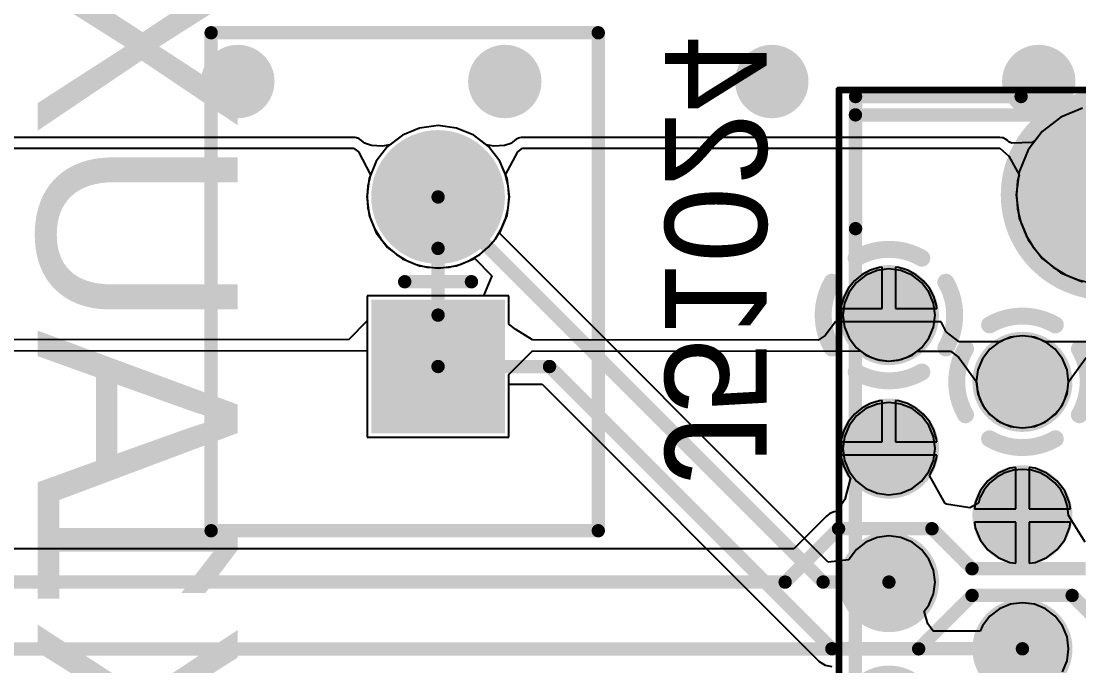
# Model space of a CAD drawing. Header units: millimetres. Extents: x 372 to 687, y 380 to 482.
# Drawn here: x 534.75 to 550.6, y 435.25 to 444.9 of the extents above; entities that cross this region are included whole.
import ezdxf

# ---------------------------------------------------------------- set-up
doc = ezdxf.new("R2010")
doc.units = ezdxf.units.MM
for name, color, linetype in [('BottomLayer', 5, 'Continuous'), ('BottomOverlay', 54, 'Continuous'), ('BottomSolder', 6, 'Continuous'), ('InternalPlane1', 76, 'Continuous'), ('InternalPlane2', 16, 'Continuous'), ('Mechanical13', 56, 'Continuous'), ('Mechanical15', 56, 'Continuous'), ('MultiLayer', 9, 'Continuous'), ('PadHoleLayer', 156, 'Continuous'), ('TopLayer', 1, 'Continuous'), ('TopOverlay', 2, 'Continuous'), ('TopSolder', 216, 'Continuous'), ('ViaHoleLayer', 16, 'Continuous')]:
    doc.layers.add(name, color=color, linetype=linetype)

# ---------------------------------------------------------------- blocks, each defined once
blk = doc.blocks.new('PCI_E_______36P_339')
at = {"layer": 'BottomLayer'}
for points, const_width in [([(5.238, 3.245, 1), (5.763, 3.245, 1)], 0.525), ([(7.238, 3.245, 1), (7.763, 3.245, 1)], 0.525), ([(9.238, 3.245, 1), (9.763, 3.245, 1)], 0.525), ([(4.238, 1.245, 1), (4.763, 1.245, 1)], 0.525), ([(6.238, 1.245, 1), (6.763, 1.245, 1)], 0.525), ([(8.238, 1.245, 1), (8.763, 1.245, 1)], 0.525), ([(10.788, -0.005, 1), (11.813, -0.005, 1)], 1.025)]:
    blk.add_lwpolyline(points, format="xyb", close=True, dxfattribs=dict(at, const_width=const_width))
at = {"layer": 'BottomSolder'}
for points, const_width in [([(5.187, 3.245, 1), (5.814, 3.245, 1)], 0.627), ([(7.187, 3.245, 1), (7.814, 3.245, 1)], 0.627), ([(9.187, 3.245, 1), (9.814, 3.245, 1)], 0.627), ([(4.187, 1.245, 1), (4.814, 1.245, 1)], 0.627), ([(6.187, 1.245, 1), (6.814, 1.245, 1)], 0.627), ([(8.187, 1.245, 1), (8.814, 1.245, 1)], 0.627), ([(10.737, -0.005, 1), (11.864, -0.005, 1)], 1.127)]:
    blk.add_lwpolyline(points, format="xyb", close=True, dxfattribs=dict(at, const_width=const_width))
at = {"layer": 'InternalPlane1', "const_width": 0.254}
for points in [[(9.008, 4.098, -0.267949), (9.993, 4.098)], [(8.647, 2.752, -0.267949), (8.647, 3.737)], [(10.354, 3.737, -0.267949), (10.354, 2.752)], [(9.993, 2.392, -0.267949), (9.008, 2.392)]]:
    blk.add_lwpolyline(points, format="xyb", dxfattribs=at)
at = {"layer": 'InternalPlane1'}
for points, const_width in [([(8.944, 4.098, 1), (9.071, 4.098, 1)], 0.127), ([(9.929, 4.098, 1), (10.056, 4.098, 1)], 0.127), ([(3.125, 3.245, 1), (3.875, 3.245, 1)], 0.75), ([(5.125, 3.245, 1), (5.875, 3.245, 1)], 0.75), ([(7.125, 3.245, 1), (7.875, 3.245, 1)], 0.75), ([(8.584, 3.737, 1), (8.711, 3.737, 1)], 0.127), ([(10.29, 3.737, 1), (10.417, 3.737, 1)], 0.127), ([(8.584, 2.752, 1), (8.711, 2.752, 1)], 0.127), ([(10.29, 2.752, 1), (10.417, 2.752, 1)], 0.127), ([(8.944, 2.392, 1), (9.071, 2.392, 1)], 0.127), ([(9.929, 2.392, 1), (10.056, 2.392, 1)], 0.127), ([(4.125, 1.245, 1), (4.875, 1.245, 1)], 0.75), ([(6.125, 1.245, 1), (6.875, 1.245, 1)], 0.75), ([(8.125, 1.245, 1), (8.875, 1.245, 1)], 0.75), ([(10.513, -0.005, 1), (12.088, -0.005, 1)], 1.575)]:
    blk.add_lwpolyline(points, format="xyb", close=True, dxfattribs=dict(at, const_width=const_width))
at = {"layer": 'InternalPlane2'}
for points, const_width in [([(3.125, 3.245, 1), (3.875, 3.245, 1)], 0.75), ([(5.125, 3.245, 1), (5.875, 3.245, 1)], 0.75), ([(7.125, 3.245, 1), (7.875, 3.245, 1)], 0.75), ([(9.125, 3.245, 1), (9.875, 3.245, 1)], 0.75), ([(7.944, 2.098, 1), (8.071, 2.098, 1)], 0.127), ([(8.929, 2.098, 1), (9.056, 2.098, 1)], 0.127), ([(4.125, 1.245, 1), (4.875, 1.245, 1)], 0.75), ([(6.125, 1.245, 1), (6.875, 1.245, 1)], 0.75), ([(7.584, 1.737, 1), (7.711, 1.737, 1)], 0.127), ([(9.29, 1.737, 1), (9.417, 1.737, 1)], 0.127), ([(10.513, -0.005, 1), (12.088, -0.005, 1)], 1.575), ([(7.584, 0.752, 1), (7.711, 0.752, 1)], 0.127), ([(9.29, 0.752, 1), (9.417, 0.752, 1)], 0.127), ([(7.944, 0.392, 1), (8.071, 0.392, 1)], 0.127), ([(8.929, 0.392, 1), (9.056, 0.392, 1)], 0.127)]:
    blk.add_lwpolyline(points, format="xyb", close=True, dxfattribs=dict(at, const_width=const_width))
at = {"layer": 'InternalPlane2', "const_width": 0.254}
for points in [[(8.008, 2.098, -0.267949), (8.993, 2.098)], [(7.647, 0.752, -0.267949), (7.647, 1.737)], [(9.354, 1.737, -0.267949), (9.354, 0.752)], [(8.993, 0.392, -0.267949), (8.008, 0.392)]]:
    blk.add_lwpolyline(points, format="xyb", dxfattribs=at)
at = {"layer": 'Mechanical13', "const_width": 0.2}
for points in [[(-12.5, 3.747), (12.5, 3.747)], [(12.5, 3.747), (12.5, -4.864)]]:
    blk.add_lwpolyline(points, dxfattribs=at)
at = {"layer": 'Mechanical13', "const_width": 0.1}
blk.add_lwpolyline([(12.45, 3.747, 1), (12.55, 3.747, 1)], format="xyb", close=True, dxfattribs=at)
blk.add_lwpolyline([(12.45, 3.747, 1), (12.55, 3.747, 1)], format="xyb", close=True, dxfattribs=at)
at = {"layer": 'Mechanical15', "const_width": 0.1}
for points in [[(-12.6, 3.995), (12.875, 3.995)], [(12.875, 3.995), (12.875, -5.355)]]:
    blk.add_lwpolyline(points, dxfattribs=at)
at = {"layer": 'Mechanical15', "const_width": 0.05}
blk.add_lwpolyline([(12.85, 3.995, 1), (12.9, 3.995, 1)], format="xyb", close=True, dxfattribs=at)
blk.add_lwpolyline([(12.85, 3.995, 1), (12.9, 3.995, 1)], format="xyb", close=True, dxfattribs=at)
at = {"layer": 'MultiLayer'}
for points, const_width in [([(5.238, 3.245, 1), (5.763, 3.245, 1)], 0.525), ([(7.238, 3.245, 1), (7.763, 3.245, 1)], 0.525), ([(9.238, 3.245, 1), (9.763, 3.245, 1)], 0.525), ([(4.238, 1.245, 1), (4.763, 1.245, 1)], 0.525), ([(6.238, 1.245, 1), (6.763, 1.245, 1)], 0.525), ([(8.238, 1.245, 1), (8.763, 1.245, 1)], 0.525), ([(10.788, -0.005, 1), (11.813, -0.005, 1)], 1.025)]:
    blk.add_lwpolyline(points, format="xyb", close=True, dxfattribs=dict(at, const_width=const_width))
at = {"layer": 'PadHoleLayer'}
for points, const_width in [([(5.325, 3.245, 1), (5.675, 3.245, 1)], 0.35), ([(7.325, 3.245, 1), (7.675, 3.245, 1)], 0.35), ([(9.325, 3.245, 1), (9.675, 3.245, 1)], 0.35), ([(4.325, 1.245, 1), (4.675, 1.245, 1)], 0.35), ([(6.325, 1.245, 1), (6.675, 1.245, 1)], 0.35), ([(8.325, 1.245, 1), (8.675, 1.245, 1)], 0.35), ([(10.713, -0.005, 1), (11.888, -0.005, 1)], 1.175)]:
    blk.add_lwpolyline(points, format="xyb", close=True, dxfattribs=dict(at, const_width=const_width))
at = {"layer": 'TopLayer'}
for points, const_width in [([(5.238, 3.245, 1), (5.763, 3.245, 1)], 0.525), ([(7.238, 3.245, 1), (7.763, 3.245, 1)], 0.525), ([(9.238, 3.245, 1), (9.763, 3.245, 1)], 0.525), ([(4.238, 1.245, 1), (4.763, 1.245, 1)], 0.525), ([(6.238, 1.245, 1), (6.763, 1.245, 1)], 0.525), ([(8.238, 1.245, 1), (8.763, 1.245, 1)], 0.525), ([(10.788, -0.005, 1), (11.813, -0.005, 1)], 1.025)]:
    blk.add_lwpolyline(points, format="xyb", close=True, dxfattribs=dict(at, const_width=const_width))
at = {"layer": 'TopOverlay', "const_width": 0.2}
for points in [[(10.795, 3.745), (12.775, 3.745)], [(12.775, 3.745), (12.775, 1.265)]]:
    blk.add_lwpolyline(points, dxfattribs=at)
at = {"layer": 'TopOverlay', "const_width": 0.1}
for points in [[(10.745, 3.745, 1), (10.845, 3.745, 1)], [(12.725, 3.745, 1), (12.825, 3.745, 1)], [(12.725, 3.745, 1), (12.825, 3.745, 1)], [(12.725, 1.265, 1), (12.825, 1.265, 1)]]:
    blk.add_lwpolyline(points, format="xyb", close=True, dxfattribs=at)
at = {"layer": 'TopSolder'}
for points, const_width in [([(5.187, 3.245, 1), (5.814, 3.245, 1)], 0.627), ([(7.187, 3.245, 1), (7.814, 3.245, 1)], 0.627), ([(9.187, 3.245, 1), (9.814, 3.245, 1)], 0.627), ([(4.187, 1.245, 1), (4.814, 1.245, 1)], 0.627), ([(6.187, 1.245, 1), (6.814, 1.245, 1)], 0.627), ([(8.187, 1.245, 1), (8.814, 1.245, 1)], 0.627), ([(10.737, -0.005, 1), (11.864, -0.005, 1)], 1.127)]:
    blk.add_lwpolyline(points, format="xyb", close=True, dxfattribs=dict(at, const_width=const_width))
blk = doc.blocks.new('JST_2P_B_443')
at = {"layer": 'BottomLayer', "const_width": 0.9}
blk.add_lwpolyline([(-0.45, -1.27, 1), (0.45, -1.27, 1)], format="xyb", close=True, dxfattribs=at)
at = {"layer": 'BottomLayer'}
blk.add_solid([(-0.9, 0.37), (0.9, 0.37), (-0.9, 2.17), (0.9, 2.17)], dxfattribs=at)
at = {"layer": 'BottomSolder', "const_width": 1.002}
blk.add_lwpolyline([(-0.501, -1.27, 1), (0.501, -1.27, 1)], format="xyb", close=True, dxfattribs=at)
at = {"layer": 'BottomSolder'}
blk.add_solid([(-1.002, 0.268), (1.002, 0.268), (-1.002, 2.272), (1.002, 2.272)], dxfattribs=at)
at = {"layer": 'InternalPlane1', "const_width": 0.8}
for points in [[(-0.4, 1.27, 1), (0.4, 1.27, 1)], [(-0.4, -1.27, 1), (0.4, -1.27, 1)]]:
    blk.add_lwpolyline(points, format="xyb", close=True, dxfattribs=at)
at = {"layer": 'InternalPlane2', "const_width": 0.8}
for points in [[(-0.4, 1.27, 1), (0.4, 1.27, 1)], [(-0.4, -1.27, 1), (0.4, -1.27, 1)]]:
    blk.add_lwpolyline(points, format="xyb", close=True, dxfattribs=at)
at = {"layer": 'Mechanical15', "const_width": 0.2}
for points in [[(-2.4, 3.73), (-2.4, -3.73)], [(3.4, 3.73), (-2.4, 3.73)], [(3.4, 3.73), (3.4, -3.73)], [(0, 0.5), (0, -0.5)], [(0.5, 0), (-0.5, 0)], [(3.4, -3.73), (-2.4, -3.73)]]:
    blk.add_lwpolyline(points, dxfattribs=at)
at = {"layer": 'Mechanical15', "const_width": 0.1}
for points in [[(-2.45, 3.73, 1), (-2.35, 3.73, 1)], [(-2.45, 3.73, 1), (-2.35, 3.73, 1)], [(3.35, 3.73, 1), (3.45, 3.73, 1)], [(3.35, 3.73, 1), (3.45, 3.73, 1)], [(-0.05, 0.5, 1), (0.05, 0.5, 1)], [(-0.55, 0, 1), (-0.45, 0, 1)], [(0.45, 0, 1), (0.55, 0, 1)], [(-0.05, -0.5, 1), (0.05, -0.5, 1)], [(-2.45, -3.73, 1), (-2.35, -3.73, 1)], [(-2.45, -3.73, 1), (-2.35, -3.73, 1)], [(3.35, -3.73, 1), (3.45, -3.73, 1)], [(3.35, -3.73, 1), (3.45, -3.73, 1)]]:
    blk.add_lwpolyline(points, format="xyb", close=True, dxfattribs=at)
at = {"layer": 'MultiLayer', "const_width": 0.9}
blk.add_lwpolyline([(-0.45, -1.27, 1), (0.45, -1.27, 1)], format="xyb", close=True, dxfattribs=at)
at = {"layer": 'MultiLayer'}
blk.add_solid([(-0.9, 0.37), (0.9, 0.37), (-0.9, 2.17), (0.9, 2.17)], dxfattribs=at)
at = {"layer": 'PadHoleLayer', "const_width": 0.4}
for points in [[(-0.2, 1.27, 1), (0.2, 1.27, 1)], [(-0.2, -1.27, 1), (0.2, -1.27, 1)]]:
    blk.add_lwpolyline(points, format="xyb", close=True, dxfattribs=at)
at = {"layer": 'TopLayer', "const_width": 0.9}
blk.add_lwpolyline([(-0.45, -1.27, 1), (0.45, -1.27, 1)], format="xyb", close=True, dxfattribs=at)
at = {"layer": 'TopLayer'}
blk.add_solid([(-0.9, 0.37), (0.9, 0.37), (-0.9, 2.17), (0.9, 2.17)], dxfattribs=at)
at = {"layer": 'TopSolder', "const_width": 1.002}
blk.add_lwpolyline([(-0.501, -1.27, 1), (0.501, -1.27, 1)], format="xyb", close=True, dxfattribs=at)
at = {"layer": 'TopSolder'}
blk.add_solid([(-1.002, 0.268), (1.002, 0.268), (-1.002, 2.272), (1.002, 2.272)], dxfattribs=at)

msp = doc.modelspace()

# ---------------------------------------------------------------- linework, layer by layer
at = {"layer": 'BottomLayer'}
for p, q in [((550.657, 443.601), (550.332, 443.467)), ((550.332, 443.467), (550.053, 443.253)), ((540.723, 443.303), (540.465, 443.196)), ((541, 443.339), (540.723, 443.303)), ((541.277, 443.303), (541, 443.339)), ((541.535, 443.196), (541.277, 443.303)), ((550.053, 443.253), (549.945, 443.112)), ((539.735, 443.163), (522.594, 443.163)), ((539.757, 443.159), (539.735, 443.163)), ((539.778, 443.157), (539.757, 443.159)), ((539.787, 443.153), (539.778, 443.157)), ((539.797, 443.151), (539.787, 443.153)), ((539.816, 443.139), (539.797, 443.151)), ((539.835, 443.129), (539.816, 443.139)), ((539.904, 443.075), (539.835, 443.129)), ((539.912, 443.069), (539.904, 443.075)), ((540.465, 443.196), (540.275, 443.05)), ((541.725, 443.05), (541.535, 443.196)), ((542.096, 443.075), (542.088, 443.069)), ((542.165, 443.129), (542.096, 443.075)), ((542.184, 443.139), (542.165, 443.129)), ((542.203, 443.151), (542.184, 443.139)), ((542.213, 443.153), (542.203, 443.151)), ((542.222, 443.157), (542.213, 443.153)), ((542.243, 443.159), (542.222, 443.157)), ((542.265, 443.163), (542.243, 443.159)), ((549.417, 443.163), (542.265, 443.163)), ((549.445, 443.158), (549.417, 443.163)), ((549.472, 443.154), (549.445, 443.158)), ((549.476, 443.152), (549.472, 443.154)), ((549.48, 443.151), (549.476, 443.152)), ((549.503, 443.135), (549.48, 443.151)), ((549.527, 443.121), (549.503, 443.135)), ((549.562, 443.089), (549.527, 443.121)), ((549.597, 443.074), (549.562, 443.089)), ((549.9, 443.085), (549.597, 443.074)), ((549.945, 443.112), (549.9, 443.085)), ((522.594, 443), (539.735, 443)), ((539.735, 443), (539.807, 442.944)), ((539.807, 442.944), (539.989, 442.6)), ((540.004, 443.041), (539.912, 443.069)), ((540.163, 443.029), (540.004, 443.041)), ((540.275, 443.05), (540.163, 443.029)), ((541.837, 443.029), (541.725, 443.05)), ((541.996, 443.041), (541.837, 443.029)), ((542.088, 443.069), (541.996, 443.041)), ((542.011, 442.6), (542.193, 442.944)), ((542.193, 442.944), (542.265, 443)), ((542.265, 443), (549.417, 443)), ((549.417, 443), (549.549, 442.88)), ((549.549, 442.88), (549.704, 442.6)), ((539.989, 442.599), (539.95, 442.436)), ((539.989, 442.6), (539.989, 442.599)), ((542.011, 442.599), (542.011, 442.6)), ((542.05, 442.436), (542.011, 442.599)), ((549.704, 442.6), (549.683, 442.51)), ((539.95, 442.436), (539.937, 442.27)), ((542.063, 442.27), (542.05, 442.436)), ((549.683, 442.51), (549.666, 442.3)), ((549.666, 442.3), (549.683, 442.091)), ((539.937, 442.27), (539.95, 442.104)), ((542.05, 442.104), (542.063, 442.27)), ((539.95, 442.104), (539.989, 441.941)), ((542.011, 441.941), (542.05, 442.104)), ((549.683, 442.091), (549.732, 441.887)), ((539.989, 441.941), (540.053, 441.787)), ((541.947, 441.787), (542.011, 441.941)), ((549.732, 441.887), (549.812, 441.693)), ((540.053, 441.787), (540.14, 441.645)), ((540.14, 441.645), (540.248, 441.518)), ((541.752, 441.518), (541.86, 441.645)), ((541.86, 441.645), (541.947, 441.787)), ((549.812, 441.693), (549.922, 441.513)), ((540.248, 441.518), (540.375, 441.41)), ((541.625, 441.41), (541.752, 441.518)), ((549.922, 441.513), (550.058, 441.354)), ((540.375, 441.41), (540.517, 441.323)), ((541.483, 441.323), (541.625, 441.41)), ((550.058, 441.354), (550.218, 441.217)), ((540.517, 441.323), (540.671, 441.259)), ((540.671, 441.259), (540.834, 441.22)), ((540.834, 441.22), (541, 441.207)), ((541, 441.207), (541.166, 441.22)), ((541.166, 441.22), (541.329, 441.259)), ((541.329, 441.259), (541.483, 441.323)), ((547.477, 441.174), (547.351, 441.106)), ((547.613, 441.215), (547.477, 441.174)), ((547.655, 441.219), (547.613, 441.215)), ((547.655, 440.601), (547.655, 441.219)), ((547.897, 441.215), (547.855, 441.219)), ((547.855, 441.219), (547.855, 440.601)), ((548.034, 441.174), (547.897, 441.215)), ((548.16, 441.106), (548.034, 441.174)), ((550.218, 441.217), (550.397, 441.107)), ((547.24, 441.016), (547.15, 440.905)), ((547.351, 441.106), (547.24, 441.016)), ((548.27, 441.016), (548.16, 441.106)), ((548.361, 440.905), (548.27, 441.016)), ((550.397, 441.107), (550.592, 441.027)), ((550.592, 441.027), (550.796, 440.978)), ((547.15, 440.905), (547.082, 440.779)), ((548.428, 440.779), (548.361, 440.905)), ((542.06, 440.79), (539.94, 440.79)), ((539.94, 440.79), (539.94, 440.413)), ((542.06, 440.366), (542.06, 440.79)), ((547.082, 440.779), (547.041, 440.643)), ((548.47, 440.643), (548.428, 440.779)), ((547.041, 440.643), (547.037, 440.601)), ((547.037, 440.601), (547.655, 440.601)), ((547.855, 440.601), (548.474, 440.601)), ((548.474, 440.601), (548.47, 440.643)), ((539.94, 440.413), (539.657, 440.13)), ((546.952, 440.401), (546.799, 440.197)), ((547.755, 440.401), (546.952, 440.401)), ((548.535, 440.401), (547.755, 440.401)), ((548.611, 440.25), (548.535, 440.401)), ((542.164, 440.286), (542.06, 440.366)), ((542.414, 440.128), (542.164, 440.286)), ((548.807, 440.1), (548.611, 440.25)), ((539.657, 440.13), (525.321, 440.139)), ((546.693, 440.126), (542.414, 440.128)), ((542.414, 440.128), (542.414, 440.128)), ((546.799, 440.197), (546.693, 440.126)), ((549.424, 440.1), (548.807, 440.1)), ((549.492, 440.136), (549.424, 440.1)), ((549.621, 440.176), (549.492, 440.136)), ((549.755, 440.189), (549.621, 440.176)), ((549.89, 440.176), (549.755, 440.189)), ((550.019, 440.136), (549.89, 440.176)), ((550.087, 440.1), (550.019, 440.136)), ((550.751, 440.1), (550.087, 440.1)), ((524.697, 439.976), (539.94, 439.967)), ((539.94, 439.967), (539.94, 438.67)), ((542.06, 439.612), (542.414, 439.965)), ((542.414, 439.965), (547.332, 439.962)), ((547.332, 439.962), (547.373, 439.928)), ((547.373, 439.928), (547.492, 439.865)), ((548.019, 439.865), (548.138, 439.928)), ((548.138, 439.928), (548.178, 439.961)), ((548.178, 439.961), (548.675, 439.961)), ((548.675, 439.961), (548.694, 439.952)), ((548.694, 439.952), (548.802, 439.864)), ((547.492, 439.865), (547.621, 439.825)), ((547.621, 439.825), (547.755, 439.812)), ((547.755, 439.812), (547.89, 439.825)), ((547.89, 439.825), (548.019, 439.865)), ((548.802, 439.864), (549.067, 439.5)), ((550.444, 439.5), (550.709, 439.863)), ((542.06, 438.67), (542.06, 439.612)), ((549.067, 439.5), (549.08, 439.366)), ((550.43, 439.366), (550.444, 439.5)), ((549.08, 439.366), (549.119, 439.237)), ((550.391, 439.237), (550.43, 439.366)), ((547.477, 439.174), (547.351, 439.106)), ((547.613, 439.215), (547.477, 439.174)), ((547.655, 439.219), (547.613, 439.215)), ((547.655, 438.6), (547.655, 439.219)), ((547.897, 439.215), (547.855, 439.219)), ((547.855, 439.219), (547.855, 438.6)), ((548.034, 439.174), (547.897, 439.215)), ((548.16, 439.106), (548.034, 439.174)), ((549.119, 439.237), (549.183, 439.118)), ((549.183, 439.118), (549.269, 439.014)), ((550.242, 439.014), (550.328, 439.118)), ((550.328, 439.118), (550.391, 439.237)), ((547.24, 439.016), (547.15, 438.905)), ((547.351, 439.106), (547.24, 439.016)), ((548.27, 439.016), (548.16, 439.106)), ((548.361, 438.905), (548.27, 439.016)), ((549.269, 439.014), (549.373, 438.928)), ((550.138, 438.928), (550.242, 439.014)), ((547.15, 438.905), (547.082, 438.779)), ((548.428, 438.779), (548.361, 438.905)), ((549.373, 438.928), (549.492, 438.865)), ((549.492, 438.865), (549.621, 438.825)), ((549.621, 438.825), (549.755, 438.812)), ((549.755, 438.812), (549.89, 438.825)), ((549.89, 438.825), (550.019, 438.865)), ((550.019, 438.865), (550.138, 438.928)), ((539.94, 438.67), (542.06, 438.67)), ((547.041, 438.643), (547.037, 438.6)), ((547.082, 438.779), (547.041, 438.643)), ((548.47, 438.643), (548.428, 438.779)), ((548.474, 438.6), (548.47, 438.643)), ((547.037, 438.6), (547.655, 438.6)), ((547.855, 438.6), (548.474, 438.6)), ((547.755, 438.4), (547.037, 438.4)), ((547.037, 438.4), (547.041, 438.358)), ((547.041, 438.358), (547.082, 438.222)), ((548.474, 438.4), (547.755, 438.4)), ((548.428, 438.222), (548.47, 438.358)), ((548.47, 438.358), (548.474, 438.4)), ((547.082, 438.222), (547.15, 438.096)), ((548.361, 438.096), (548.428, 438.222)), ((549.621, 438.176), (549.492, 438.136)), ((549.755, 438.189), (549.621, 438.176)), ((549.89, 438.176), (549.755, 438.189)), ((550.019, 438.136), (549.89, 438.176)), ((547.177, 438.062), (547.096, 437.738)), ((547.15, 438.096), (547.177, 438.062)), ((548.599, 437.68), (548.361, 438.096)), ((549.373, 438.073), (549.269, 437.987)), ((549.492, 438.136), (549.373, 438.073)), ((550.138, 438.073), (550.019, 438.136)), ((550.242, 437.987), (550.138, 438.073)), ((549.183, 437.883), (549.119, 437.764)), ((549.269, 437.987), (549.183, 437.883)), ((550.328, 437.883), (550.242, 437.987)), ((550.391, 437.764), (550.328, 437.883)), ((547.096, 437.738), (546.972, 437.559)), ((549.095, 437.683), (548.967, 437.614)), ((549.119, 437.764), (549.095, 437.683)), ((550.43, 437.635), (550.391, 437.764)), ((546.869, 437.527), (546.815, 437.485)), ((546.932, 437.553), (546.869, 437.527)), ((546.972, 437.559), (546.932, 437.553)), ((548.615, 437.668), (548.599, 437.68)), ((548.967, 437.614), (548.615, 437.668)), ((550.444, 437.5), (550.43, 437.635)), ((546.815, 437.485), (546.329, 437)), ((550.697, 437.098), (550.444, 437.5)), ((550.444, 437.5), (550.444, 437.5)), ((546.329, 437), (524.726, 437))]:
    msp.add_line(p, q, dxfattribs=at)
for points, const_width in [([(537.85, 444, 1), (538.15, 444, 1)], 0.3), ([(541.85, 444, 1), (542.15, 444, 1)], 0.3), ([(545.85, 444, 1), (546.15, 444, 1)], 0.3), ([(549.85, 444, 1), (550.15, 444, 1)], 0.3), ([(546.95, 437.3, 1), (547.05, 437.3, 1)], 0.1), ([(546.95, 437.3, 1), (547.05, 437.3, 1)], 0.1), ([(548.35, 437.3, 1), (548.45, 437.3, 1)], 0.1), ([(548.35, 437.3, 1), (548.45, 437.3, 1)], 0.1), ([(548.95, 436.7, 1), (549.05, 436.7, 1)], 0.1), ([(548.95, 436.7, 1), (549.05, 436.7, 1)], 0.1), ([(546.15, 436.5, 1), (546.25, 436.5, 1)], 0.1), ([(546.15, 436.5, 1), (546.25, 436.5, 1)], 0.1), ([(548.95, 436.3, 1), (549.05, 436.3, 1)], 0.1), ([(548.95, 436.3, 1), (549.05, 436.3, 1)], 0.1), ([(550.45, 436.3, 1), (550.55, 436.3, 1)], 0.1), ([(550.45, 436.3, 1), (550.55, 436.3, 1)], 0.1), ([(548.15, 435.5, 1), (548.25, 435.5, 1)], 0.1), ([(548.15, 435.5, 1), (548.25, 435.5, 1)], 0.1)]:
    msp.add_lwpolyline(points, format="xyb", close=True, dxfattribs=dict(at, const_width=const_width))
at = {"layer": 'BottomLayer', "const_width": 0.2}
for points in [[(546.2, 436.5), (547, 437.3)], [(547, 437.3), (548.4, 437.3)], [(548.4, 437.3), (549, 436.7)], [(549, 436.7), (550.7, 436.7)], [(524.255, 436.5), (546.2, 436.5)], [(548.2, 435.5), (549, 436.3)], [(549, 436.3), (550.5, 436.3)], [(550.5, 436.3), (551.3, 435.5)], [(522.255, 435.5), (548.2, 435.5)]]:
    msp.add_lwpolyline(points, dxfattribs=at)
at = {"layer": 'InternalPlane1', "const_width": 0.55}
for points in [[(537.725, 444, 1), (538.275, 444, 1)], [(541.725, 444, 1), (542.275, 444, 1)], [(545.725, 444, 1), (546.275, 444, 1)], [(549.725, 444, 1), (550.275, 444, 1)]]:
    msp.add_lwpolyline(points, format="xyb", close=True, dxfattribs=at)
at = {"layer": 'InternalPlane2', "const_width": 0.55}
for points in [[(537.725, 444, 1), (538.275, 444, 1)], [(541.725, 444, 1), (542.275, 444, 1)], [(545.725, 444, 1), (546.275, 444, 1)], [(549.725, 444, 1), (550.275, 444, 1)]]:
    msp.add_lwpolyline(points, format="xyb", close=True, dxfattribs=at)
at = {"layer": 'MultiLayer', "const_width": 0.3}
for points in [[(537.85, 444, 1), (538.15, 444, 1)], [(541.85, 444, 1), (542.15, 444, 1)], [(545.85, 444, 1), (546.15, 444, 1)], [(549.85, 444, 1), (550.15, 444, 1)]]:
    msp.add_lwpolyline(points, format="xyb", close=True, dxfattribs=at)
at = {"layer": 'TopLayer'}
for p, q in [((550.657, 443.601), (550.332, 443.467)), ((550.332, 443.467), (550.053, 443.253)), ((540.723, 443.303), (540.465, 443.196)), ((541, 443.339), (540.723, 443.303)), ((541.277, 443.303), (541, 443.339)), ((541.535, 443.196), (541.277, 443.303)), ((550.053, 443.253), (549.839, 442.974)), ((540.465, 443.196), (540.244, 443.026)), ((541.756, 443.026), (541.535, 443.196)), ((540.244, 443.026), (540.074, 442.805)), ((541.926, 442.805), (541.756, 443.026)), ((549.839, 442.974), (549.705, 442.649)), ((540.074, 442.805), (539.967, 442.547)), ((542.033, 442.547), (541.926, 442.805)), ((549.705, 442.649), (549.659, 442.3)), ((539.967, 442.547), (539.931, 442.27)), ((542.069, 442.27), (542.033, 442.547)), ((549.659, 442.3), (549.705, 441.952)), ((539.931, 442.27), (539.967, 441.993)), ((542.033, 441.993), (542.069, 442.27)), ((539.967, 441.993), (540.074, 441.735)), ((541.926, 441.735), (542.033, 441.993)), ((549.705, 441.952), (549.839, 441.627)), ((540.074, 441.735), (540.244, 441.514)), ((541.919, 441.726), (541.926, 441.735)), ((546.847, 436.798), (541.919, 441.726)), ((540.244, 441.514), (540.465, 441.344)), ((549.839, 441.627), (550.053, 441.348)), ((540.465, 441.344), (540.723, 441.237)), ((541.277, 441.237), (541.535, 441.344)), ((541.535, 441.344), (541.544, 441.351)), ((541.544, 441.351), (541.805, 441.09)), ((550.053, 441.348), (550.332, 441.134)), ((540.723, 441.237), (541, 441.201)), ((541, 441.201), (541.277, 441.237)), ((547.755, 441.191), (547.577, 441.168)), ((547.934, 441.168), (547.755, 441.191)), ((541.805, 441.09), (541.681, 440.79)), ((547.41, 441.099), (547.267, 440.989)), ((547.577, 441.168), (547.41, 441.099)), ((548.101, 441.099), (547.934, 441.168)), ((548.244, 440.989), (548.101, 441.099)), ((550.332, 441.134), (550.657, 441)), ((547.267, 440.989), (547.157, 440.846)), ((548.354, 440.846), (548.244, 440.989)), ((541.681, 440.79), (539.94, 440.79)), ((539.94, 440.79), (539.94, 438.67)), ((547.157, 440.846), (547.088, 440.679)), ((548.423, 440.679), (548.354, 440.846)), ((547.088, 440.679), (547.064, 440.5)), ((548.446, 440.5), (548.423, 440.679)), ((547.064, 440.5), (547.088, 440.322)), ((548.423, 440.322), (548.446, 440.5)), ((547.088, 440.322), (547.157, 440.155)), ((548.354, 440.155), (548.423, 440.322)), ((547.157, 440.155), (547.267, 440.012)), ((548.244, 440.012), (548.354, 440.155)), ((549.41, 440.099), (549.267, 439.989)), ((549.577, 440.168), (549.41, 440.099)), ((549.755, 440.191), (549.577, 440.168)), ((549.934, 440.168), (549.755, 440.191)), ((550.101, 440.099), (549.934, 440.168)), ((550.244, 439.989), (550.101, 440.099)), ((547.267, 440.012), (547.41, 439.902)), ((547.41, 439.902), (547.577, 439.833)), ((547.934, 439.833), (548.101, 439.902)), ((548.101, 439.902), (548.244, 440.012)), ((549.267, 439.989), (549.157, 439.846)), ((550.354, 439.846), (550.244, 439.989)), ((547.577, 439.833), (547.755, 439.81)), ((547.755, 439.81), (547.934, 439.833)), ((549.157, 439.846), (549.088, 439.679)), ((550.423, 439.679), (550.354, 439.846)), ((549.088, 439.679), (549.064, 439.5)), ((550.446, 439.5), (550.423, 439.679)), ((542.06, 438.67), (542.06, 439.465)), ((542.06, 439.465), (542.56, 439.465)), ((542.56, 439.465), (546.712, 435.313)), ((549.064, 439.5), (549.088, 439.322)), ((550.423, 439.322), (550.446, 439.5)), ((549.088, 439.322), (549.157, 439.155)), ((550.354, 439.155), (550.423, 439.322)), ((547.577, 439.168), (547.41, 439.099)), ((547.755, 439.191), (547.577, 439.168)), ((547.934, 439.168), (547.755, 439.191)), ((548.101, 439.099), (547.934, 439.168)), ((549.157, 439.155), (549.267, 439.012)), ((550.244, 439.012), (550.354, 439.155)), ((547.267, 438.989), (547.157, 438.846)), ((547.41, 439.099), (547.267, 438.989)), ((548.244, 438.989), (548.101, 439.099)), ((548.354, 438.846), (548.244, 438.989)), ((549.267, 439.012), (549.41, 438.902)), ((550.101, 438.902), (550.244, 439.012)), ((547.157, 438.846), (547.088, 438.679)), ((548.423, 438.679), (548.354, 438.846)), ((549.41, 438.902), (549.577, 438.833)), ((549.577, 438.833), (549.755, 438.81)), ((549.755, 438.81), (549.934, 438.833)), ((549.934, 438.833), (550.101, 438.902)), ((539.94, 438.67), (542.06, 438.67)), ((547.088, 438.679), (547.064, 438.5)), ((548.446, 438.5), (548.423, 438.679)), ((547.064, 438.5), (547.088, 438.322)), ((548.423, 438.322), (548.446, 438.5)), ((547.088, 438.322), (547.157, 438.155)), ((548.354, 438.155), (548.423, 438.322)), ((549.566, 438.207), (549.39, 438.134)), ((549.655, 438.219), (549.566, 438.207)), ((549.655, 437.6), (549.655, 438.219)), ((549.945, 438.207), (549.855, 438.219)), ((549.855, 438.219), (549.855, 437.6)), ((550.121, 438.134), (549.945, 438.207)), ((547.157, 438.155), (547.267, 438.012)), ((547.267, 438.012), (547.41, 437.902)), ((548.101, 437.902), (548.244, 438.012)), ((548.244, 438.012), (548.354, 438.155)), ((549.238, 438.018), (549.122, 437.866)), ((549.39, 438.134), (549.238, 438.018)), ((550.272, 438.018), (550.121, 438.134)), ((550.389, 437.866), (550.272, 438.018)), ((547.41, 437.902), (547.577, 437.833)), ((547.934, 437.833), (548.101, 437.902)), ((549.122, 437.866), (549.049, 437.69)), ((550.462, 437.69), (550.389, 437.866)), ((547.577, 437.833), (547.755, 437.81)), ((547.755, 437.81), (547.934, 437.833)), ((549.049, 437.69), (549.037, 437.6)), ((550.473, 437.6), (550.462, 437.69)), ((549.037, 437.6), (549.655, 437.6)), ((549.855, 437.6), (550.473, 437.6)), ((549.655, 437.4), (549.037, 437.4)), ((549.037, 437.4), (549.049, 437.311)), ((549.655, 436.782), (549.655, 437.4)), ((550.473, 437.4), (549.855, 437.4)), ((549.855, 437.4), (549.855, 436.782)), ((550.462, 437.311), (550.473, 437.4)), ((549.049, 437.311), (549.122, 437.135)), ((550.389, 437.135), (550.462, 437.311)), ((547.41, 437.099), (547.267, 436.989)), ((547.577, 437.168), (547.41, 437.099)), ((547.755, 437.191), (547.577, 437.168)), ((547.934, 437.168), (547.755, 437.191)), ((548.101, 437.099), (547.934, 437.168)), ((548.244, 436.989), (548.101, 437.099)), ((549.122, 437.135), (549.238, 436.983)), ((550.272, 436.983), (550.389, 437.135)), ((547.267, 436.989), (547.157, 436.846)), ((548.354, 436.846), (548.244, 436.989)), ((549.238, 436.983), (549.39, 436.867)), ((550.121, 436.867), (550.272, 436.983)), ((547.152, 436.833), (546.847, 436.798)), ((547.157, 436.846), (547.152, 436.833)), ((548.423, 436.679), (548.354, 436.846)), ((549.39, 436.867), (549.566, 436.794)), ((549.566, 436.794), (549.655, 436.782)), ((549.855, 436.782), (549.945, 436.794)), ((549.945, 436.794), (550.121, 436.867)), ((548.446, 436.5), (548.423, 436.679)), ((548.423, 436.322), (548.446, 436.5)), ((548.354, 436.155), (548.423, 436.322)), ((548.285, 436.066), (548.354, 436.155)), ((549.41, 436.099), (549.267, 435.989)), ((549.577, 436.168), (549.41, 436.099)), ((549.755, 436.191), (549.577, 436.168)), ((549.934, 436.168), (549.755, 436.191)), ((550.101, 436.099), (549.934, 436.168)), ((550.244, 435.989), (550.101, 436.099)), ((548.34, 435.873), (548.285, 436.066)), ((549.267, 435.989), (549.157, 435.846)), ((550.354, 435.846), (550.244, 435.989)), ((548.416, 435.766), (548.34, 435.873)), ((549.157, 435.846), (549.124, 435.766)), ((550.423, 435.679), (550.354, 435.846)), ((549.124, 435.766), (548.416, 435.766)), ((550.446, 435.5), (550.423, 435.679)), ((550.423, 435.322), (550.446, 435.5)), ((546.712, 435.313), (546.712, 435.313)), ((546.712, 435.313), (546.798, 435.256)), ((550.354, 435.155), (550.423, 435.322)), ((546.798, 435.256), (546.9, 435.235))]:
    msp.add_line(p, q, dxfattribs=at)
for points, const_width in [([(537.85, 444, 1), (538.15, 444, 1)], 0.3), ([(541.85, 444, 1), (542.15, 444, 1)], 0.3), ([(545.85, 444, 1), (546.15, 444, 1)], 0.3), ([(549.85, 444, 1), (550.15, 444, 1)], 0.3), ([(540.95, 442.27, 1), (541.05, 442.27, 1)], 0.1), ([(540.95, 439.73, 1), (541.05, 439.73, 1)], 0.1), ([(542.62, 439.73, 1), (542.72, 439.73, 1)], 0.1), ([(542.62, 439.73, 1), (542.72, 439.73, 1)], 0.1), ([(546.719, 436.501, 1), (546.819, 436.501, 1)], 0.1), ([(546.719, 436.501, 1), (546.819, 436.501, 1)], 0.1), ([(547.705, 436.501, 1), (547.805, 436.501, 1)], 0.1), ([(546.85, 435.501, 1), (546.95, 435.501, 1)], 0.1), ([(546.85, 435.501, 1), (546.95, 435.501, 1)], 0.1), ([(549.705, 435.501, 1), (549.805, 435.501, 1)], 0.1)]:
    msp.add_lwpolyline(points, format="xyb", close=True, dxfattribs=dict(at, const_width=const_width))
at = {"layer": 'TopLayer', "const_width": 0.2}
for points in [[(541, 442.27), (546.769, 436.501)], [(541, 439.73), (542.67, 439.73)], [(542.67, 439.73), (546.9, 435.501)], [(546.769, 436.501), (547.755, 436.501)], [(546.9, 435.501), (549.755, 435.501)]]:
    msp.add_lwpolyline(points, dxfattribs=at)
at = {"layer": 'ViaHoleLayer', "const_width": 0.15}
for points in [[(537.925, 444, 1), (538.075, 444, 1)], [(541.925, 444, 1), (542.075, 444, 1)], [(545.925, 444, 1), (546.075, 444, 1)], [(549.925, 444, 1), (550.075, 444, 1)]]:
    msp.add_lwpolyline(points, format="xyb", close=True, dxfattribs=at)

# ---------------------------------------------------------------- block references
for name, p, rotation in [('JST_2P_B_443', (541, 441), 180), ('PCI_E_______36P_339', (551, 431), 90)]:
    msp.add_blockref(name, p, dxfattribs=dict(rotation=rotation))

# ---------------------------------------------------------------- texts
at = {"layer": 'BottomOverlay', "text_generation_flag": 2}
for s, height, p in [('AUX2', 3, (535, 437.6)), ('J51024', 1.524, (544.4, 438)), ('AUX1', 3, (535, 427.7))]:
    msp.add_text(s, height=height, rotation=270, dxfattribs=at).set_placement(p)

doc.saveas('drawing.dxf')
